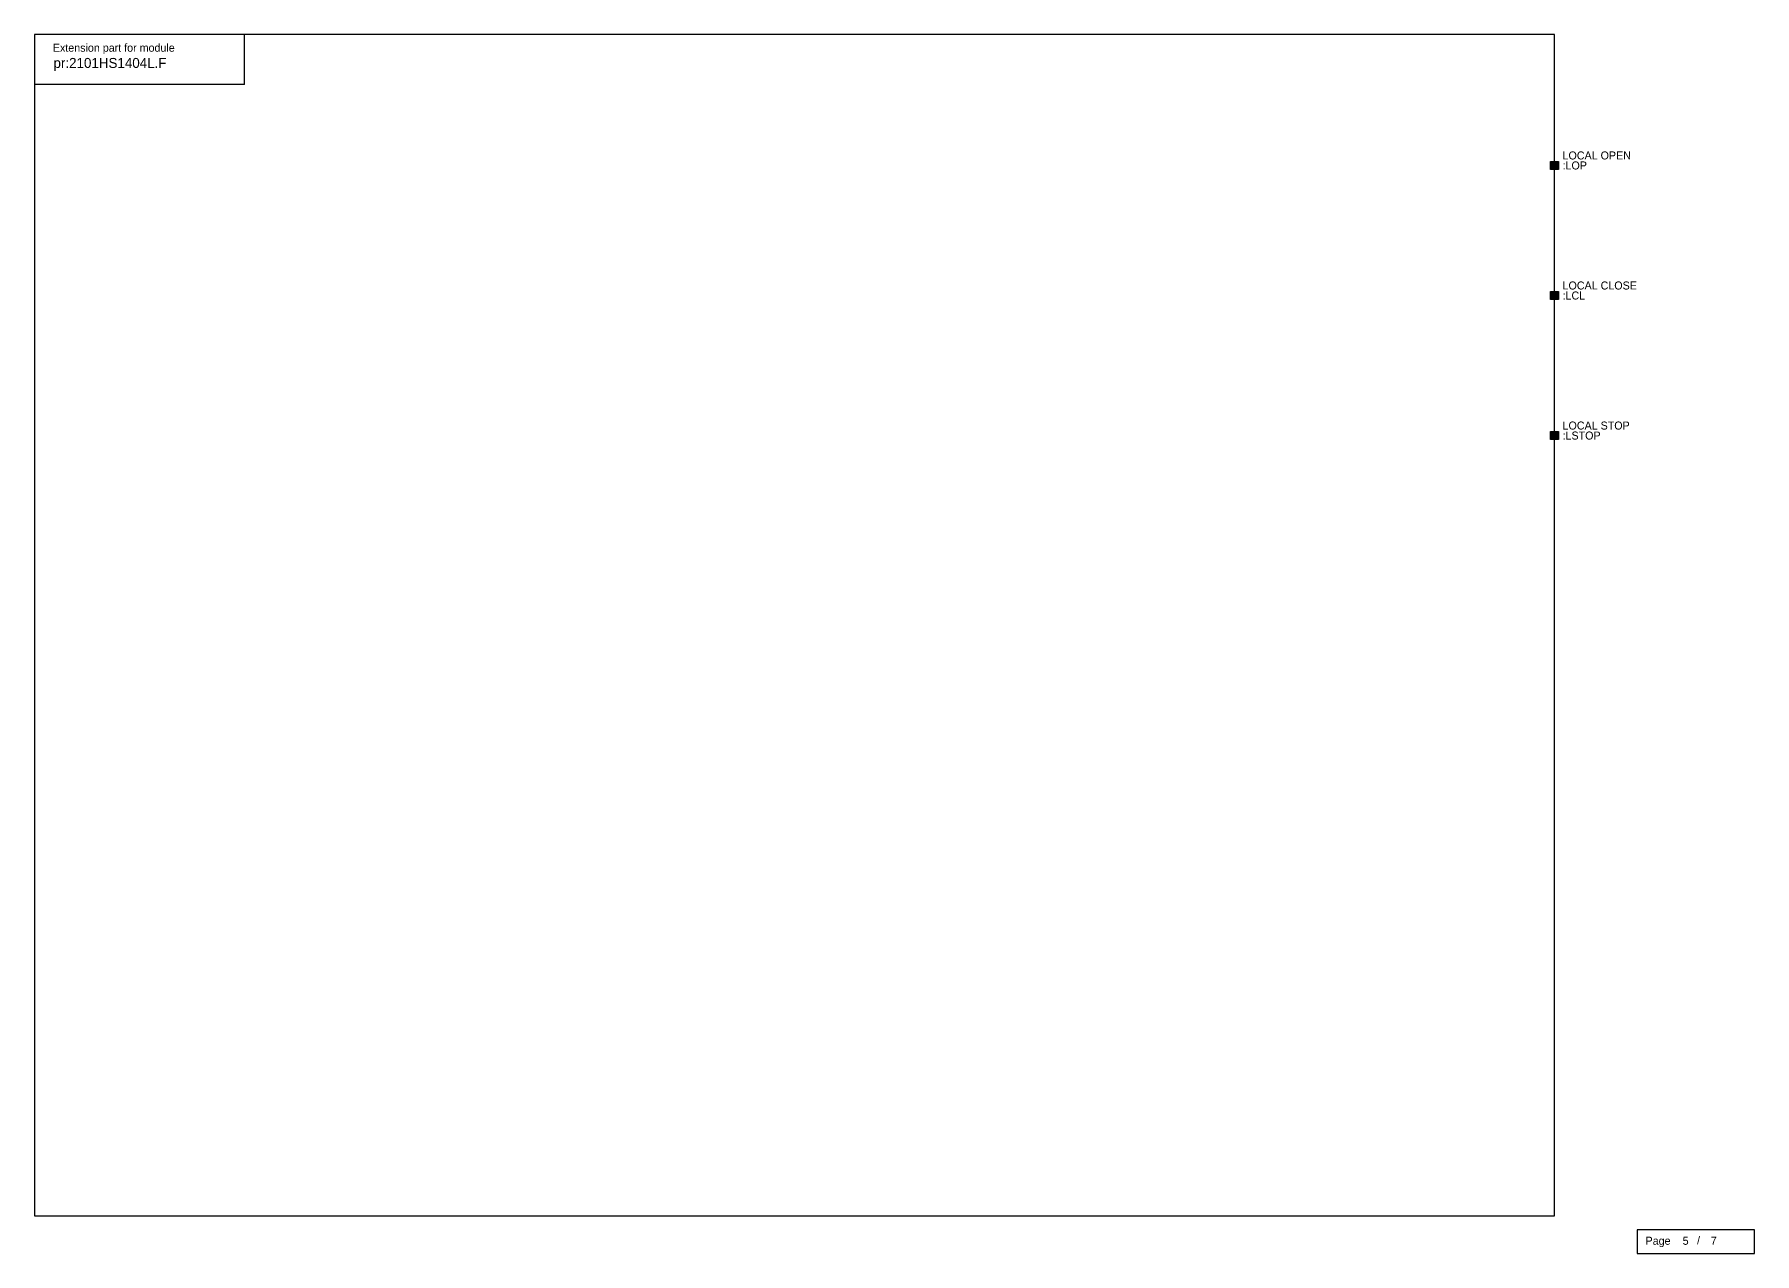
# Model space of a CAD drawing. Extents: x 0 to 2880, y 21 to 2078.
# Drawn here: x 100 to 960, y 1461 to 2070 of the extents above; entities that cross this region are included whole.
import ezdxf

# ---------------------------------------------------------------- set-up
doc = ezdxf.new("R2010")
doc.units = 0
doc.header["$LTSCALE"] = 15
doc.header["$MEASUREMENT"] = 0
doc.layers.get('0').update_dxf_attribs({"linetype": 'CONTINUOUS'})
doc.layers.add('5', color=7, linetype='CONTINUOUS')
doc.styles.get("Standard").update_dxf_attribs({"font": 'MetsoMono.ttf'})
doc.styles.add('TXT', font='MetsoMono.ttf')

# ---------------------------------------------------------------- blocks, each defined once
blk = doc.blocks.new('-EADMINM')
for q in [(205, 630.5), (100, 605.5)]:
    blk.add_line((205, 605.5), q)
at = {"color": 7}
blk.add_lwpolyline([(100, 40), (860, 40), (860, 630.5), (100, 630.5)], close=True, dxfattribs=at)
blk.add_text('Extension part for module', height=4).set_placement((109.21, 621.84))
blk.add_attdef('$NAME', (109.54, 613.73), '', height=5)
blk = doc.blocks.new('-OPBIN')
at = {"color": 7}
blk.add_lwpolyline([(-2, 2), (2, 2), (2, -2), (-2, -2)], close=True, dxfattribs=at)
blk.add_solid([(-1.95, 1.95), (1.95, 1.95), (-1.95, -1.95), (1.95, -1.95)], dxfattribs=at)
at = {"color": 7, "style": 'TXT'}
for tag, p, flags in [('$TYPE', (4, 8), 3), ('$CP', (0, -1.6), 2)]:
    blk.add_attdef(tag, p, '', height=4, dxfattribs=dict(at, flags=flags))
for tag, p in [('$COMMENT', (4, 3)), ('$NAME', (4, -2)), ('$VALUE', (4, -7))]:
    blk.add_attdef(tag, p, '', height=4, dxfattribs=at)
blk = doc.blocks.new('-SADMIN')
blk.add_lwpolyline([(1.28, 33), (1.28, 21.12), (60.01, 21.12), (60.01, 33), (1.28, 33)])
at = {"color": 7, "style": 'TXT'}
blk.add_text('Page', height=4, dxfattribs=at).set_placement((5.5, 25.54))
blk.add_text('/', height=4).set_placement((31.25, 25.72))
at = {"color": 7}
for tag, p in [('$PAGE_NO', (24.05, 25.52)), ('$PAGE_TOTAL', (38.1, 25.54))]:
    blk.add_attdef(tag, p, '', height=4, dxfattribs=at)
at = {"color": 7, "style": 'TXT', "flags": 1}
blk.add_attdef('$PAGE_CURR', (21.19, 20.01), '', height=4, dxfattribs=at)
at = {"color": 7, "flags": 1}
blk.add_attdef('$PAGE_SIZE', (21.19, 14.96), '', height=4, dxfattribs=at)

msp = doc.modelspace()

# ---------------------------------------------------------------- block references
at = {"layer": '5', "color": 7}
ref = msp.add_blockref('-EADMINM', (0, 1440), dxfattribs=at)
ref.add_attrib('$NAME', 'pr:2101HS1404L.F', (109.54, 2053.73), dxfattribs={"height": 5})
ref = msp.add_blockref('-OPBIN', (860, 2005), dxfattribs=at)
ref.add_attrib('$NAME', ':LOP', (864, 2003), dxfattribs={"color": 7, "height": 4, "style": 'TXT'})
ref.add_attrib('$COMMENT', 'LOCAL OPEN', (864, 2008), dxfattribs={"color": 7, "height": 4, "style": 'TXT'})
ref = msp.add_blockref('-OPBIN', (860, 1940), dxfattribs=at)
ref.add_attrib('$NAME', ':LCL', (864, 1938), dxfattribs={"color": 7, "height": 4, "style": 'TXT'})
ref.add_attrib('$COMMENT', 'LOCAL CLOSE', (864, 1943), dxfattribs={"color": 7, "height": 4, "style": 'TXT'})
ref = msp.add_blockref('-OPBIN', (860, 1870), dxfattribs=at)
ref.add_attrib('$NAME', ':LSTOP', (864, 1868), dxfattribs={"color": 7, "height": 4, "style": 'TXT'})
ref.add_attrib('$COMMENT', 'LOCAL STOP', (864, 1873), dxfattribs={"color": 7, "height": 4, "style": 'TXT'})
ref = msp.add_blockref('-SADMIN', (900, 1440), dxfattribs=at)
ref.add_attrib('$PAGE_NO', '5', (924.05, 1465.52), dxfattribs={"color": 7, "height": 4})
ref.add_attrib('$PAGE_TOTAL', '7', (938.1, 1465.54), dxfattribs={"color": 7, "height": 4})

doc.saveas('drawing.dxf')
